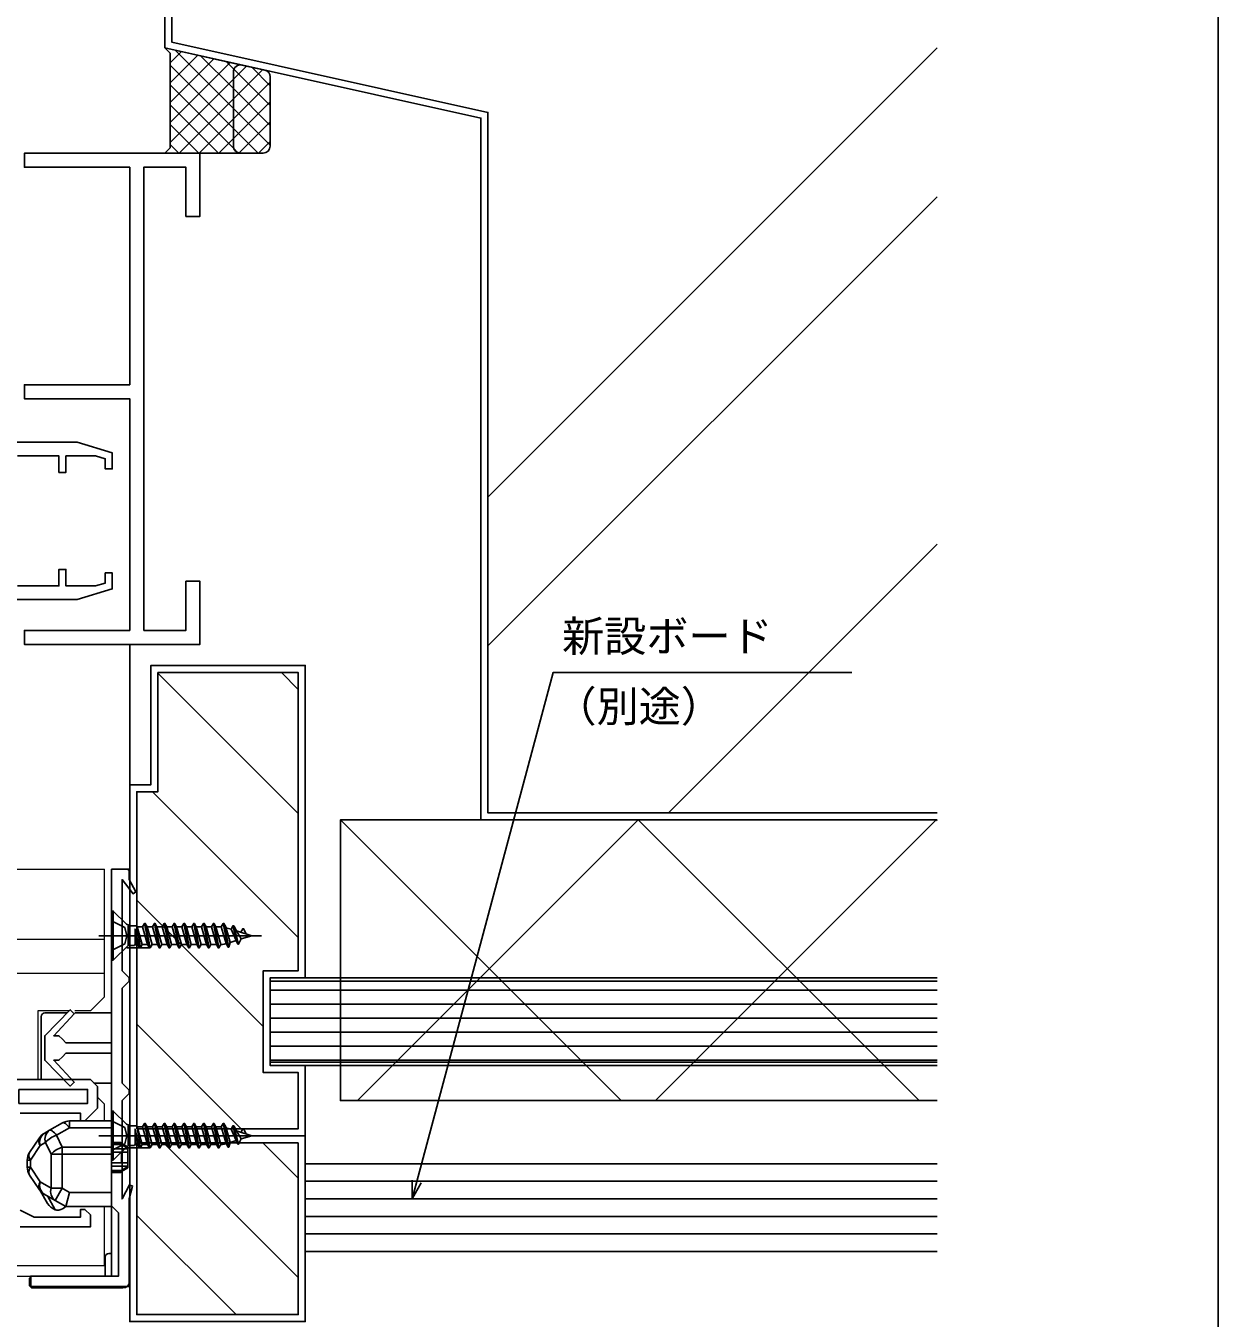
# Model space of a CAD drawing. Units: millimetres, scale not verified. Extents: x -960 to 960, y -674 to 671.
# Drawn here: x 790.6 to 960.4, y -479.5 to -295.4 of the extents above; entities that cross this region are included whole.
import ezdxf
from ezdxf.enums import TextEntityAlignment as Align

# ---------------------------------------------------------------- set-up
doc = ezdxf.new("R2010")
doc.units = ezdxf.units.MM
doc.header["$LTSCALE"] = 4
for name, color, linetype in [('0-2_YKK_11', 7, 'Continuous'), ('0-3_YKK_11E', 7, 'Continuous'), ('0-5_YKK_13', 4, 'Continuous'), ('0-6_YKK_D', 6, 'Continuous'), ('0-7_YKK_ZWAK', 7, 'Continuous'), ('0-8_YSS_K', 3, 'Continuous'), ('0-9_YSS_KE', 3, 'Continuous')]:
    doc.layers.add(name, color=color, linetype=linetype)
doc.layers.add('0-4_YKK_12', color=2, linetype='Continuous', lineweight=18)
doc.styles.add('ＭＳ ゴシック', font='')
doc.styles.get('ＭＳ ゴシック').set_extended_font_data('MS Gothic')

msp = doc.modelspace()

# ---------------------------------------------------------------- linework, layer by layer
at = {"layer": '0-2_YKK_11'}
msp.add_line((802.8, -473.501), (802.8, -415.501), dxfattribs=at)
for points in [[(802.8, -415.501), (802.8, -440.251), (796.3, -440.251), (795.8, -439.751), (795.3, -439.251), (794.582, -439.251), (797.496, -436.119), (796.918, -435.566), (793.3, -439.251), (793.3, -442.751), (796.918, -446.435), (797.496, -445.882), (794.582, -442.751), (795.3, -442.751), (795.8, -442.251), (796.3, -441.751), (802.8, -441.751), (802.8, -463.501), (803.3, -464.001), (803.8, -464.501), (803.8, -473.501), (791.3, -473.501), (791.3, -475.001), (805.3, -475.001), (805.3, -462.501), (805.798, -460.691), (805.34, -460.511), (804.3, -462.501), (804.3, -448.501), (804.8, -448.001), (805.3, -447.501), (805.3, -447.001), (804.8, -446.501), (804.3, -446.001), (804.3, -432.501), (804.8, -432.001), (805.3, -431.501), (805.3, -431.001), (804.8, -430.501), (804.3, -430.001)], [(804.3, -430.001), (804.3, -417.001), (805.863, -419.018), (806.277, -418.744), (805.3, -417.001), (805.3, -415.501), (802.8, -415.501)], [(741.8, -445.5), (799.8, -445.5), (800.8, -446.5), (800.8, -449.6), (799, -451.4), (798.4, -451.4), (798.4, -450.3), (789.8, -450.3)], [(789.8, -464.1), (791.8, -465.1), (798.4, -465.1), (798.4, -464), (799, -464), (799.8, -464.8), (799.8, -466.5), (789.8, -466.5)]]:
    msp.add_lwpolyline(points, dxfattribs=at)
msp.add_lwpolyline([(789.6, -446.9), (799.4, -446.9), (799.4, -448.9), (789.6, -448.9)], close=True, dxfattribs=at)
at = {"layer": '0-3_YKK_11E'}
msp.add_lwpolyline([(807.4, -381.5), (807.4, -315.5), (813.4, -315.5), (813.4, -322.5), (815.4, -322.5), (815.4, -313.5), (790.4, -313.5), (790.4, -315.5), (805.4, -315.5), (805.4, -346.5), (790.4, -346.5), (790.4, -348.5), (805.4, -348.5), (805.4, -381.5), (790.4, -381.5), (790.4, -383.5), (815.4, -383.5), (815.4, -374.5), (813.4, -374.5), (813.4, -381.5)], close=True, dxfattribs=at)
for points in [[(789.4, -356.63), (795.3, -356.63), (795.3, -359), (796.3, -359), (796.3, -356.63), (800.505, -356.63), (801.9, -357.049), (801.9, -358.5), (802.9, -358.5), (802.9, -356.2), (797.9, -354.7), (765.4, -354.7)], [(765.4, -377.1), (797.9, -377.1), (802.9, -375.6), (802.9, -373.3), (801.9, -373.3), (801.9, -374.752), (800.505, -375.17), (796.3, -375.17), (796.3, -372.8), (795.3, -372.8), (795.3, -375.17), (789.4, -375.17)]]:
    msp.add_lwpolyline(points, dxfattribs=at)
at = {"layer": '0-4_YKK_12'}
for p, q in [((715.4, -415.501), (801.8, -415.501)), ((801.8, -433.701), (801.8, -415.501)), ((715.4, -425.58), (801.8, -425.501)), ((801.8, -430.381), (715.4, -430.49)), ((799.8, -435.701), (801.8, -433.701)), ((799.8, -435.701), (797.571, -435.701)), ((800.8, -448.001), (801.8, -449.001)), ((801.8, -451.401), (801.8, -449.001)), ((801.8, -472.001), (801.8, -463.601)), ((715.4, -472.001), (801.8, -472.001)), ((715.4, -473.501), (791.876, -473.501))]:
    msp.add_line(p, q, dxfattribs=at)
msp.add_lwpolyline([(796.786, -435.701), (792.3, -435.701), (792.3, -445.499)], dxfattribs=at)
at = {"layer": '0-5_YKK_13'}
for p, q in [((802.8, -436.001), (802.8, -415.501)), ((802.8, -415.501), (804.9, -415.501)), ((805.4, -416.001), (805.4, -417.179)), ((805.4, -418.42), (805.4, -419.401)), ((805.4, -420.401), (805.4, -419.401)), ((804.916, -423.366), (803.05, -421.501)), ((805.4, -420.401), (805.4, -428.901)), ((804.916, -423.366), (805.481, -423.601)), ((819.4, -426.631), (818.7, -423.251)), ((818.8, -423.251), (819.5, -426.631)), ((824.147, -425.001), (801.012, -425.001)), ((805.15, -426.401), (805.15, -423.601)), ((806.15, -424.878), (806.534, -426.241)), ((806.382, -423.601), (806.919, -426.714)), ((806.465, -423.761), (807.165, -426.241)), ((807.234, -423.761), (807.934, -426.241)), ((818.434, -423.761), (819.134, -426.121)), ((819.834, -424.094), (820.534, -425.693)), ((820.1, -423.584), (820.8, -426.203)), ((820.2, -423.584), (820.9, -426.203)), ((820.585, -424.323), (821.285, -425.464)), ((808.094, -426.751), (804.965, -426.751)), ((808.2, -426.751), (808.3, -426.751)), ((809.334, -426.241), (808.565, -426.241)), ((809.6, -426.751), (809.7, -426.751)), ((810.734, -426.241), (809.965, -426.241)), ((811, -426.751), (811.1, -426.751)), ((812.134, -426.241), (811.365, -426.241)), ((812.4, -426.751), (812.5, -426.751)), ((813.534, -426.241), (812.765, -426.241)), ((813.8, -426.751), (813.9, -426.751)), ((814.934, -426.241), (814.165, -426.241)), ((815.2, -426.751), (815.3, -426.751)), ((816.334, -426.241), (815.565, -426.241)), ((816.6, -426.751), (816.7, -426.751)), ((817.734, -426.241), (816.965, -426.241)), ((818, -426.751), (818.1, -426.751)), ((818.625, -426.241), (818.365, -426.241)), ((818.625, -426.241), (818.858, -426.206)), ((805.4, -429.901), (805.4, -428.901)), ((805.4, -429.901), (805.4, -449.101)), ((796.492, -436.001), (793.3, -436.001)), ((802.8, -436.001), (797.571, -436.001)), ((792.8, -436.501), (792.8, -439.208)), ((792.8, -439.208), (792.8, -442.793)), ((792.8, -442.793), (792.8, -445.499)), ((800.301, -446.001), (802.8, -446.001)), ((802.8, -451.399), (802.8, -446.001)), ((805.4, -450.101), (805.4, -449.101)), ((804.916, -451.866), (803.05, -450.001)), ((805.4, -450.101), (805.4, -459.101)), ((794.96, -453.446), (796.831, -452.378)), ((802.8, -451.401), (796.831, -451.401)), ((796.831, -451.401), (796.831, -452.378)), ((796.831, -452.378), (802.8, -452.378)), ((802.8, -452.378), (802.8, -451.401)), ((804.916, -451.866), (805.481, -452.101)), ((805.15, -454.901), (805.15, -452.101)), ((806.382, -452.101), (806.919, -455.214)), ((806.465, -452.261), (807.165, -454.741)), ((807.234, -452.261), (807.934, -454.741)), ((818.434, -452.261), (819.134, -454.621)), ((819.4, -455.131), (818.7, -451.751)), ((818.8, -451.751), (819.5, -455.131)), ((819.834, -452.594), (820.534, -454.193)), ((820.1, -452.084), (820.8, -454.703)), ((820.2, -452.084), (820.9, -454.703)), ((820.585, -452.823), (821.285, -453.964)), ((792.538, -453.793), (791.136, -455.897)), ((792.64, -454.903), (793.399, -454.469)), ((793.399, -454.469), (794.199, -456.151)), ((824.147, -453.501), (801.012, -453.501)), ((802.8, -454.451), (804.084, -454.451)), ((804.084, -454.664), (802.8, -454.664)), ((802.8, -454.747), (804.234, -454.747)), ((804.084, -454.451), (804.084, -454.664)), ((804.234, -454.601), (805.1, -455.101)), ((804.234, -454.601), (804.234, -454.747)), ((804.234, -454.747), (805.1, -455.302)), ((806.15, -453.378), (806.534, -454.741)), ((809.334, -454.741), (808.565, -454.741)), ((810.734, -454.741), (809.965, -454.741)), ((812.134, -454.741), (811.365, -454.741)), ((813.534, -454.741), (812.765, -454.741)), ((814.934, -454.741), (814.165, -454.741)), ((816.334, -454.741), (815.565, -454.741)), ((817.734, -454.741), (816.965, -454.741)), ((818.625, -454.741), (818.365, -454.741)), ((818.625, -454.741), (818.858, -454.706)), ((791.238, -457.006), (792.64, -454.903)), ((795.761, -455.128), (795.761, -456.151)), ((795.761, -456.151), (802.8, -456.151)), ((805.1, -455.351), (802.8, -455.351)), ((802.8, -455.851), (804.234, -455.851)), ((802.8, -456.151), (802.8, -461.601)), ((804.234, -455.851), (804.234, -457.351)), ((808.094, -455.251), (804.965, -455.251)), ((805.1, -455.302), (805.1, -455.101)), ((805.1, -455.351), (805.1, -455.302)), ((805.1, -455.851), (805.1, -455.351)), ((808.2, -455.251), (808.3, -455.251)), ((809.6, -455.251), (809.7, -455.251)), ((811, -455.251), (811.1, -455.251)), ((812.4, -455.251), (812.5, -455.251)), ((813.8, -455.251), (813.9, -455.251)), ((815.2, -455.251), (815.3, -455.251)), ((816.6, -455.251), (816.7, -455.251)), ((818, -455.251), (818.1, -455.251)), ((790.8, -457.006), (790.8, -457.995)), ((791.238, -457.006), (790.8, -457.006)), ((791.238, -457.995), (790.8, -457.995)), ((791.238, -457.995), (791.238, -457.006)), ((792.64, -460.098), (791.238, -457.995)), ((802.8, -457.351), (804.234, -457.351)), ((802.8, -457.851), (805.1, -457.851)), ((802.8, -458.455), (804.234, -458.455)), ((804.234, -457.351), (805.1, -457.351)), ((805.1, -457.9), (804.234, -458.455)), ((805.1, -458.101), (804.234, -458.601)), ((804.234, -458.455), (804.234, -458.601)), ((805.1, -457.851), (805.1, -457.351)), ((805.1, -457.9), (805.1, -457.851)), ((805.1, -458.101), (805.1, -457.9)), ((791.136, -459.104), (792.538, -461.208)), ((794.199, -460.989), (792.64, -460.098)), ((804.084, -458.537), (802.8, -458.537)), ((804.084, -458.751), (802.8, -458.751)), ((804.084, -458.537), (804.084, -458.751)), ((805.4, -460.101), (805.4, -459.101)), ((805.4, -460.101), (805.4, -460.451)), ((792.684, -461.401), (793.692, -463.146)), ((793.21, -461.835), (794.769, -462.726)), ((794.786, -464.042), (793.661, -462.093)), ((795.761, -460.989), (794.199, -460.989)), ((795.761, -460.989), (794.769, -462.726)), ((796.831, -461.601), (795.761, -460.989)), ((802.8, -461.601), (796.831, -461.601)), ((805.4, -462.137), (805.4, -474.202)), ((794.769, -462.726), (796.3, -463.601)), ((802.8, -470.301), (802.8, -463.599)), ((795.298, -464.101), (794.998, -464.101)), ((801.9, -470.801), (801.9, -473.301)), ((802.8, -470.301), (802.4, -470.301)), ((791.1, -474.701), (791.1, -474.001)), ((791.601, -473.501), (801.9, -473.501)), ((801.9, -473.301), (801.9, -473.501)), ((804.402, -475.201), (791.599, -475.201))]:
    msp.add_line(p, q, dxfattribs=at)
for points in [[(803.05, -428.501), (802.8, -428.501), (802.8, -421.501), (803.05, -421.501)], [(803.05, -457.001), (802.8, -457.001), (802.8, -450.001), (803.05, -450.001)]]:
    msp.add_lwpolyline(points, close=True, dxfattribs=at)
for points in [[(802.8, -427.101), (804.715, -426.146), (805.001, -425.001), (804.715, -423.856), (802.8, -422.901)], [(805.481, -423.601), (806.382, -423.601), (806.465, -423.761), (807.234, -423.761), (807.5, -423.251), (807.6, -423.251), (807.865, -423.761), (808.565, -426.241), (808.3, -426.751), (807.6, -423.251)], [(806.745, -426.646), (806.919, -426.714), (807.165, -426.241), (807.934, -426.241), (808.2, -426.751), (807.5, -423.251)], [(808.9, -423.251), (808.634, -423.761), (807.865, -423.761)], [(808.634, -423.761), (809.334, -426.241), (809.6, -426.751), (808.9, -423.251), (809, -423.251), (809.7, -426.751), (809.965, -426.241), (809.265, -423.761), (809, -423.251)], [(809.265, -423.761), (810.034, -423.761), (810.3, -423.251), (810.4, -423.251), (810.665, -423.761), (811.365, -426.241), (811.1, -426.751), (810.4, -423.251)], [(810.3, -423.251), (811, -426.751), (810.734, -426.241), (810.034, -423.761)], [(810.665, -423.761), (811.434, -423.761), (811.7, -423.251), (811.8, -423.251), (812.065, -423.761), (812.765, -426.241), (812.5, -426.751), (811.8, -423.251)], [(811.7, -423.251), (812.4, -426.751), (812.134, -426.241), (811.434, -423.761)], [(812.065, -423.761), (812.834, -423.761), (813.1, -423.251), (813.2, -423.251), (813.465, -423.761), (814.165, -426.241), (813.9, -426.751), (813.2, -423.251)], [(813.1, -423.251), (813.8, -426.751), (813.534, -426.241), (812.834, -423.761)], [(813.465, -423.761), (814.234, -423.761), (814.5, -423.251), (814.6, -423.251), (814.865, -423.761), (815.565, -426.241), (815.3, -426.751), (814.6, -423.251)], [(814.5, -423.251), (815.2, -426.751), (814.934, -426.241), (814.234, -423.761)], [(814.865, -423.761), (815.634, -423.761), (815.9, -423.251), (816, -423.251), (816.265, -423.761), (816.965, -426.241), (816.7, -426.751), (816, -423.251)], [(815.9, -423.251), (816.6, -426.751), (816.334, -426.241), (815.634, -423.761)], [(816.265, -423.761), (817.034, -423.761), (817.3, -423.251), (817.4, -423.251), (817.665, -423.761), (818.365, -426.241), (818.1, -426.751), (817.4, -423.251)], [(817.3, -423.251), (818, -426.751), (817.734, -426.241), (817.034, -423.761)], [(819.096, -423.868), (819.834, -424.094), (820.1, -423.584), (820.2, -423.584), (820.585, -424.323), (822.8, -425.001), (821.285, -425.464), (820.9, -426.203), (820.8, -426.203), (820.534, -425.693), (819.684, -425.953), (819.065, -423.761), (818.8, -423.251), (818.7, -423.251), (818.434, -423.761), (817.665, -423.761)], [(803.05, -428.501), (805.15, -426.401), (806.058, -426.401), (806.15, -426.241), (806.15, -424.061), (806.745, -426.646), (806.534, -426.241), (806.15, -426.241)], [(821.234, -424.522), (821.5, -424.012), (821.6, -424.012), (821.985, -424.751)], [(818.858, -426.206), (819.134, -426.121), (819.4, -426.631), (819.5, -426.631), (819.684, -425.953)], [(795.839, -451.664), (793.968, -452.733), (793.21, -453.166)], [(793.968, -452.733), (794.046, -452.711), (794.141, -452.722), (794.252, -452.768), (794.376, -452.846), (794.512, -452.955), (794.657, -453.093), (794.807, -453.258), (794.96, -453.446)], [(795.839, -451.664), (795.916, -451.642), (796.011, -451.654), (796.122, -451.699), (796.247, -451.777), (796.383, -451.886), (796.527, -452.025), (796.678, -452.189), (796.831, -452.378)], [(802.8, -455.601), (804.715, -454.646), (805.001, -453.501), (804.715, -452.356), (802.8, -451.401)], [(802.8, -456.151), (802.8, -455.128), (802.8, -452.378)], [(803.05, -457.001), (805.15, -454.901), (806.058, -454.901), (806.15, -454.741), (806.15, -452.561), (806.745, -455.146), (806.534, -454.741), (806.15, -454.741)], [(805.481, -452.101), (806.382, -452.101), (806.465, -452.261), (807.234, -452.261), (807.5, -451.751), (807.6, -451.751), (807.865, -452.261), (808.565, -454.741), (808.3, -455.251), (807.6, -451.751)], [(806.745, -455.146), (806.919, -455.214), (807.165, -454.741), (807.934, -454.741), (808.2, -455.251), (807.5, -451.751)], [(808.9, -451.751), (808.634, -452.261), (807.865, -452.261)], [(808.634, -452.261), (809.334, -454.741), (809.6, -455.251), (808.9, -451.751), (809, -451.751), (809.7, -455.251), (809.965, -454.741), (809.265, -452.261), (809, -451.751)], [(809.265, -452.261), (810.034, -452.261), (810.3, -451.751), (810.4, -451.751), (810.665, -452.261), (811.365, -454.741), (811.1, -455.251), (810.4, -451.751)], [(810.3, -451.751), (811, -455.251), (810.734, -454.741), (810.034, -452.261)], [(810.665, -452.261), (811.434, -452.261), (811.7, -451.751), (811.8, -451.751), (812.065, -452.261), (812.765, -454.741), (812.5, -455.251), (811.8, -451.751)], [(811.7, -451.751), (812.4, -455.251), (812.134, -454.741), (811.434, -452.261)], [(812.065, -452.261), (812.834, -452.261), (813.1, -451.751), (813.2, -451.751), (813.465, -452.261), (814.165, -454.741), (813.9, -455.251), (813.2, -451.751)], [(813.1, -451.751), (813.8, -455.251), (813.534, -454.741), (812.834, -452.261)], [(813.465, -452.261), (814.234, -452.261), (814.5, -451.751), (814.6, -451.751), (814.865, -452.261), (815.565, -454.741), (815.3, -455.251), (814.6, -451.751)], [(814.5, -451.751), (815.2, -455.251), (814.934, -454.741), (814.234, -452.261)], [(814.865, -452.261), (815.634, -452.261), (815.9, -451.751), (816, -451.751), (816.265, -452.261), (816.965, -454.741), (816.7, -455.251), (816, -451.751)], [(815.9, -451.751), (816.6, -455.251), (816.334, -454.741), (815.634, -452.261)], [(816.265, -452.261), (817.034, -452.261), (817.3, -451.751), (817.4, -451.751), (817.665, -452.261), (818.365, -454.741), (818.1, -455.251), (817.4, -451.751)], [(817.3, -451.751), (818, -455.251), (817.734, -454.741), (817.034, -452.261)], [(819.096, -452.368), (819.834, -452.594), (820.1, -452.084), (820.2, -452.084), (820.585, -452.823), (822.8, -453.501), (821.285, -453.964), (820.9, -454.703), (820.8, -454.703), (820.534, -454.193), (819.684, -454.453), (819.065, -452.261), (818.8, -451.751), (818.7, -451.751), (818.434, -452.261), (817.665, -452.261)], [(821.234, -453.022), (821.5, -452.512), (821.6, -452.512), (821.985, -453.251)], [(802.8, -455.128), (795.761, -455.128), (794.96, -453.446)], [(804.084, -454.664), (804.111, -454.663), (804.136, -454.66), (804.168, -454.652), (804.202, -454.638), (804.232, -454.61), (804.234, -454.601)], [(818.858, -454.706), (819.134, -454.621), (819.4, -455.131), (819.5, -455.131), (819.684, -454.453)], [(795.761, -460.989), (795.761, -456.151), (794.199, -456.151), (794.199, -460.989)], [(805.1, -457.351), (805.1, -455.851), (804.234, -455.851)], [(804.234, -458.601), (804.222, -458.578), (804.206, -458.566), (804.163, -458.548), (804.138, -458.542), (804.105, -458.538), (804.084, -458.537)], [(796.831, -461.601), (796.3, -463.601), (802.8, -463.601), (802.8, -461.601)]]:
    msp.add_lwpolyline(points, dxfattribs=at)
for centre, radius, start, end in [((804.9, -416.001), 0.5, 0, 90), ((793.3, -436.501), 0.5, 90, 180), ((794.868, -453.99), 1.546, 125.60247, 198.08496), ((796.831, -453.401), 2, 90, 119.74488), ((793.486, -454.265), 1.059, 153.53555, 217.00781), ((794.202, -454.903), 2, 119.74488, 146.30993), ((794.109, -454.423), 1.546, 125.60247, 198.08496), ((796.106, -456.899), 3.638, 108.35855, 138.09256), ((804.084, -454.601), 0.15, 0, 90), ((792.8, -457.006), 2, 146.30993, 180), ((792.084, -456.369), 1.059, 153.53555, 217.00781), ((796.907, -458.581), 3.638, 108.35855, 138.09256), ((792.8, -457.995), 2, 180, 213.69007), ((792.084, -458.632), 1.059, 142.99219, 206.46445), ((793.486, -460.736), 1.059, 142.99219, 206.46445), ((794.109, -460.578), 1.546, 161.91504, 234.39753), ((804.084, -458.601), 0.15, 270, 0), ((794.202, -460.098), 2, 213.69007, 240.25512), ((795.668, -461.469), 1.546, 161.91504, 234.39753), ((795.424, -462.146), 2, 210, 251.40962), ((795.424, -462.146), 2, 251.40962, 257.71285), ((794.939, -462.133), 2, 280.36249, 312.83389), ((802.4, -470.801), 0.5, 90, 180)]:
    msp.add_arc(centre, radius, start, end, dxfattribs=at)
for centre, major_axis, ratio, start_param, end_param in [((791.601, -474.001), (-0.501, 0), 0.998135, 4.712389, 6.2831853), ((791.601, -474.7), (0.355, 0.355), 0.99628, 2.358058, 3.9251274), ((804.398, -474.199), (0.71, -0.71), 0.99628, 5.4996506, 7.06672)]:
    msp.add_ellipse(centre, major_axis=major_axis, ratio=ratio, start_param=start_param, end_param=end_param, dxfattribs=at)
at = {"layer": '0-6_YKK_D'}
for points in [[(845.6, -462.5), (846.26, -460.037), (865.696, -387.5), (908.235, -387.5)], [(846.92, -460.214), (845.6, -462.5), (845.6, -459.86)]]:
    msp.add_lwpolyline(points, dxfattribs=at)
at = {"layer": '0-7_YKK_ZWAK'}
msp.add_lwpolyline([(-959.6, -673.5), (960.4, -673.5), (960.4, 636.5)], dxfattribs=at)
at = {"layer": '0-8_YSS_K'}
for p, q in [((810.4, -298.5), (821.379, -300.94)), ((810.431, -298.531), (810.451, -298.511)), ((811.15, -300.641), (812.765, -299.026)), ((811.15, -303.469), (815.079, -299.54)), ((811.15, -306.298), (817.393, -300.054)), ((811.851, -298.823), (820.162, -307.133)), ((815.488, -299.631), (820.162, -304.305)), ((856.4, -362.5), (920.4, -298.5)), ((811.15, -309.126), (819.708, -300.568)), ((811.15, -300.95), (820.162, -309.962)), ((819.124, -300.439), (820.232, -301.547)), ((820.162, -302.943), (822.022, -301.083)), ((820.162, -305.771), (824.336, -301.597)), ((820.162, -301.916), (820.162, -312.5)), ((820.162, -301.916), (820.162, -312.5)), ((820.232, -301.547), (825.4, -306.714)), ((824.617, -301.659), (821.379, -300.94)), ((822.761, -301.247), (825.4, -303.886)), ((811.15, -311.955), (820.162, -302.943)), ((811.15, -303.778), (820.227, -312.855)), ((820.162, -308.6), (825.4, -303.361)), ((825.4, -312.5), (825.4, -302.636)), ((820.162, -304.305), (825.4, -309.543)), ((811.15, -306.606), (818.043, -313.5)), ((812.433, -313.5), (820.162, -305.771)), ((820.162, -311.428), (825.4, -306.19)), ((820.162, -307.133), (825.4, -312.371)), ((815.261, -313.5), (820.162, -308.6)), ((820.942, -313.476), (825.4, -309.018)), ((811.15, -309.435), (815.215, -313.5)), ((820.162, -309.962), (823.7, -313.5)), ((811.15, -312.263), (812.386, -313.5)), ((818.09, -313.5), (820.162, -311.428)), ((820.227, -312.855), (820.806, -313.435)), ((823.747, -313.5), (825.4, -311.847)), ((820.806, -313.435), (820.872, -313.5)), ((820.918, -313.5), (820.942, -313.476)), ((821.162, -313.5), (824.4, -313.5)), ((856.4, -383.713), (920.4, -319.713)), ((882.11, -407.5), (920.4, -369.21)), ((805.4, -383.5), (805.4, -403.5)), ((809.4, -387.591), (829.4, -407.591)), ((826.986, -387.5), (829.4, -389.914)), ((808.631, -404.5), (829.4, -425.269)), ((875.4, -448.5), (835.4, -408.5)), ((837.826, -448.5), (877.826, -408.5)), ((917.826, -448.5), (877.826, -408.5)), ((880.253, -448.5), (920.253, -408.5)), ((920.4, -408.647), (920.253, -408.5)), ((806.4, -419.947), (824.4, -437.947)), ((825.4, -431), (920.4, -431)), ((825.4, -431.5), (920.4, -431.5)), ((920.4, -432.75), (825.4, -432.75)), ((920.4, -434.75), (825.4, -434.75)), ((806.4, -437.624), (821.275, -452.5)), ((920.4, -436.75), (825.4, -436.75)), ((920.4, -438.75), (825.4, -438.75)), ((920.4, -440.75), (825.4, -440.75)), ((920.4, -442.75), (825.4, -442.75)), ((920.4, -443), (825.4, -443)), ((920.4, -443.5), (825.4, -443.5)), ((829.4, -473.716), (810.184, -454.5)), ((829.4, -459.573), (824.326, -454.5)), ((920.4, -460), (830.4, -460)), ((920.4, -462.5), (830.4, -462.5)), ((820.542, -479), (806.4, -464.858)), ((920.4, -465), (830.4, -465)), ((920.4, -467.5), (830.4, -467.5))]:
    msp.add_line(p, q, dxfattribs=at)
for points in [[(920.4, -229.5), (811.4, -229.5), (811.4, -254.5), (811.4, -297.698), (856.4, -307.698), (856.4, -407.5), (920.4, -407.5)], [(821.162, -313.5), (810.4, -313.5), (811.15, -312.75), (811.15, -299.25), (810.4, -298.5)], [(920.4, -448.5), (835.4, -448.5), (835.4, -408.5), (920.4, -408.5)]]:
    msp.add_lwpolyline(points, dxfattribs=at)
for points in [[(806.4, -452.5), (806.4, -404.5), (809.4, -404.5), (809.4, -387.5), (829.4, -387.5), (829.4, -430), (824.4, -430), (824.4, -444.5), (829.4, -444.5), (829.4, -452.5)], [(829.4, -454.5), (806.4, -454.5), (806.4, -479), (829.4, -479)]]:
    msp.add_lwpolyline(points, close=True, dxfattribs=at)
for centre, start, end in [((821.162, -301.916), 77.47119, 180), ((821.162, -301.916), 77.47119, 180), ((824.4, -302.636), 360, 77.47119), ((821.162, -312.5), 180, 270), ((821.162, -312.5), 180, 270), ((824.4, -312.5), 270, 0)]:
    msp.add_arc(centre, 1, start, end, dxfattribs=at)
at = {"layer": '0-9_YSS_KE'}
for points in [[(920.4, -228.5), (810.4, -228.5), (810.4, -253.5), (810.4, -298.5), (855.4, -308.5), (855.4, -408.5), (920.4, -408.5)], [(920.4, -470), (830.4, -470), (830.4, -457.5), (920.4, -457.5)]]:
    msp.add_lwpolyline(points, dxfattribs=at)
for points in [[(805.4, -453.5), (805.4, -403.5), (808.4, -403.5), (808.4, -386.5), (830.4, -386.5), (830.4, -431), (825.4, -431), (825.4, -443.5), (830.4, -443.5), (830.4, -453.5)], [(830.4, -453.5), (805.4, -453.5), (805.4, -480), (830.4, -480)]]:
    msp.add_lwpolyline(points, close=True, dxfattribs=at)

# ---------------------------------------------------------------- texts
at = {"layer": '0-6_YKK_D', "style": 'ＭＳ ゴシック'}
for s, p in [('新設ボード', (866.964, -385.845)), ('（別途）', (865.873, -395.845))]:
    msp.add_text(s, height=4.399, dxfattribs=at).set_placement(p, align=Align.BOTTOM_LEFT)

doc.saveas('drawing.dxf')
